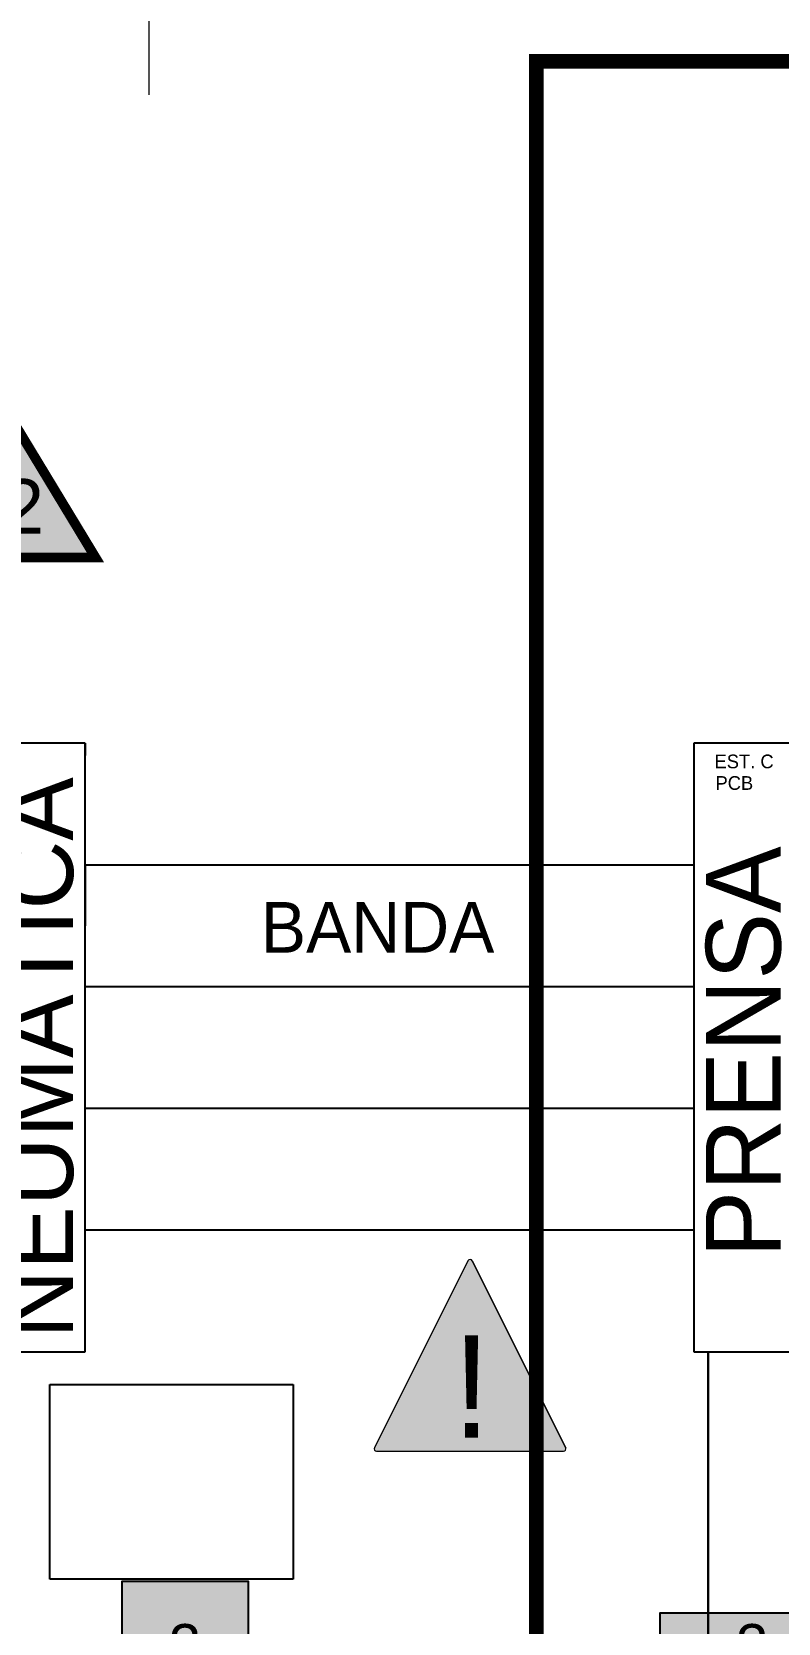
# Model space of a CAD drawing. Header units: metres. Extents: x 151 to 270, y 180 to 223.
# Drawn here: x 171.92 to 174.99, y 202.99 to 209.53 of the extents above; entities that cross this region are included whole.
import ezdxf
from ezdxf.enums import TextEntityAlignment as Align

# ---------------------------------------------------------------- set-up
doc = ezdxf.new("R2010")
doc.units = ezdxf.units.M
doc.linetypes.add('AM_ISO02W050x2', pattern=[3.75, 3, -0.75])
doc.linetypes.add('DASHED', pattern=[1.524, 1.27, -0.254])
for name, color, linetype in [('1-AREA DE PRODUCCION', 7, 'Continuous'), ('2-SEÑALETICA', 2, 'Continuous'), ('4-DIAGRAMA DE RECORRIDO', 4, 'Continuous')]:
    doc.layers.add(name, color=color, linetype=linetype)
doc.styles.add('SEN-ARIAL', font='arial.ttf')

# ---------------------------------------------------------------- blocks, each defined once
blk = doc.blocks.new('SEÑ_ADVERTENCIA')
at = {"true_color": 0xffd100}
blk.add_hatch(color=2, dxfattribs=at).paths.add_polyline_path([(0, 0.3675), (0.4025, -0.2975), (-0.4025, -0.2975)])
at = {"color": 250, "const_width": 0.04}
blk.add_lwpolyline([(0, 0.3675), (0.4025, -0.2975), (-0.4025, -0.2975)], close=True, dxfattribs=at)
at = {"color": 250, "style": 'SEN-ARIAL'}
blk.add_attdef('CODIGO', text='', height=0.224, dxfattribs=at).set_placement((0, -0.0875), align=Align.MIDDLE_CENTER)
at = {"style": 'SEN-ARIAL', "flags": 1}
for tag, p in [('DESCRIPCION', (0, -0.55)), ('NOM', (0, -0.75))]:
    blk.add_attdef(tag, p, '', height=0.1, dxfattribs=at)
blk = doc.blocks.new('DR_INSPECCION')
at = {"true_color": 0x968cf0}
blk.add_hatch(color=7, dxfattribs=at).paths.add_polyline_path([(-0.26, -0.26), (0.26, -0.26), (0.26, 0.26), (-0.26, 0.26)])
at = {"color": 7}
blk.add_lwpolyline([(-0.26, -0.26), (0.26, -0.26), (0.26, 0.26), (-0.26, 0.26)], close=True, dxfattribs=at)
at = {"color": 250, "style": 'SEN-ARIAL'}
blk.add_attdef('NUM', text='', height=0.17, dxfattribs=at).set_placement((0, 0), align=Align.MIDDLE_CENTER)
at = {"style": 'SEN-ARIAL', "flags": 1}
blk.add_attdef('ACTIVIDAD', (0, -0.45), '', height=0.1, dxfattribs=at)
blk = doc.blocks.new('DR_TRANSPORTE')
at = {"true_color": 0x9bc8f0}
blk.add_hatch(color=7, dxfattribs=at).paths.add_polyline_path([(-0.5, -0.13), (0.12, -0.13), (0.12, -0.27), (0.5, 0), (0.12, 0.27), (0.12, 0.13), (-0.5, 0.13)])
at = {"color": 7}
blk.add_lwpolyline([(-0.5, -0.13), (0.12, -0.13), (0.12, -0.27), (0.5, 0), (0.12, 0.27), (0.12, 0.13), (-0.5, 0.13)], close=True, dxfattribs=at)
at = {"color": 250, "style": 'SEN-ARIAL'}
blk.add_attdef('NUM', text='', height=0.17, dxfattribs=at).set_placement((-0.12, 0), align=Align.MIDDLE_CENTER)
at = {"style": 'SEN-ARIAL', "flags": 1}
blk.add_attdef('ACTIVIDAD', (0, -0.45), '', height=0.1, dxfattribs=at)

msp = doc.modelspace()

# ---------------------------------------------------------------- hatches: boundary and pattern name
at = {"layer": '2-SEÑALETICA', "linetype": 'ByBlock', "lineweight": 15}
h = msp.add_hatch(color=2, dxfattribs=at)
h.paths.add_polyline_path([(174.1046, 203.6948, 0.557537), (174.1136, 203.7093), (173.7297, 204.4769, 0.618034), (173.7118, 204.4769), (173.5582, 204.1697), (173.328, 203.7093, 0.557537), (173.337, 203.6948)])
h.paths.add_polyline_path([(174.115, 203.9563), (174.115, 204.3004), (174.4496, 204.3004), (174.4496, 203.9563)], flags=9)

# ---------------------------------------------------------------- linework, layer by layer
at = {"layer": '1-AREA DE PRODUCCION', "color": 0}
for p, q in [((172.1401, 206.6037), (170.5401, 206.6037)), ((172.1401, 206.6037), (172.1401, 206.5537)), ((172.1401, 204.1037), (172.1401, 206.6037)), ((174.6401, 206.6037), (174.6401, 204.1037)), ((176.2401, 206.6037), (174.6401, 206.6037)), ((172.1401, 206.1037), (172.1401, 205.8537)), ((172.1401, 204.6037), (172.1401, 206.1037)), ((172.1401, 206.1037), (174.6401, 206.1037)), ((174.6401, 206.1037), (174.6401, 204.6037)), ((172.1401, 205.6037), (174.6401, 205.6037)), ((172.1401, 205.1037), (174.6401, 205.1037)), ((172.1401, 204.1037), (172.1401, 204.6037)), ((174.6401, 204.6037), (172.1401, 204.6037)), ((170.5401, 204.1037), (172.1401, 204.1037)), ((174.6401, 204.1037), (176.2401, 204.1037))]:
    msp.add_line(p, q, dxfattribs=at)
at = {"layer": '1-AREA DE PRODUCCION', "color": 2}
for p, q in [((174.6988, 204.1037), (174.6988, 201.5657)), ((174.6988, 201.5657), (174.6988, 204.1037))]:
    msp.add_line(p, q, dxfattribs=at)
at = {"layer": '1-AREA DE PRODUCCION', "color": 1}
for p, q in [((171.9942, 203.1692), (171.9942, 203.9692)), ((171.9942, 203.9692), (172.9942, 203.9692)), ((172.9942, 203.9692), (172.9942, 203.1692)), ((172.9942, 203.1692), (171.9942, 203.1692))]:
    msp.add_line(p, q, dxfattribs=at)
at = {"layer": '2-SEÑALETICA', "color": 3, "linetype": 'AM_ISO02W050x2', "lineweight": 18}
msp.add_line((172.402, 209.2679), (172.402, 214.9662), dxfattribs=at)
at = {"layer": '2-SEÑALETICA', "color": 0, "linetype": 'ByBlock', "lineweight": 15}
for p, q in [((173.7118, 204.4769), (173.328, 203.7093)), ((173.7297, 204.4769), (174.1136, 203.7093)), ((173.337, 203.6948), (174.1046, 203.6948))]:
    msp.add_line(p, q, dxfattribs=at)
at = {"layer": '2-SEÑALETICA', "color": 6, "linetype": 'DASHED', "const_width": 0.06}
msp.add_lwpolyline([(173.9933, 209.4044), (178.7006, 209.4044), (178.7006, 200.8453), (173.9933, 200.8453)], close=True, dxfattribs=at)
at = {"layer": '2-SEÑALETICA', "color": 0, "linetype": 'ByBlock', "lineweight": 15}
msp.add_lwpolyline([(174.1136, 203.7093), (173.7297, 204.4769, 0.618034), (173.7118, 204.4769), (173.328, 203.7093, 0.557537), (173.337, 203.6948), (174.1046, 203.6948, 0.557537)], format="xyb", close=True, dxfattribs=at)
msp.add_arc((174.1046, 203.7048), 0.01, 270, 26.56505, dxfattribs=at)

# ---------------------------------------------------------------- block references
at = {"layer": '2-SEÑALETICA'}
msp.add_blockref('SEÑ_ADVERTENCIA', (171.7796, 207.6638), dxfattribs=at).add_auto_attribs({'CODIGO': 'A2'})
at = {"layer": '4-DIAGRAMA DE RECORRIDO'}
for name, p in [('DR_INSPECCION', (172.55, 202.9)), ('DR_TRANSPORTE', (175, 202.9))]:
    msp.add_blockref(name, p, dxfattribs=at).add_auto_attribs({'NUM': '3'})

# ---------------------------------------------------------------- texts
at = {"layer": '1-AREA DE PRODUCCION', "color": 0}
for s, p in [('EST. C', (174.725, 206.5006)), ('PCB', (174.729, 206.412))]:
    msp.add_text(s, height=0.05637, dxfattribs=at).set_placement(p)
for s, height, rotation, p in [('NEUMÁTICA', 0.2929, 90, (172.0898, 204.1576)), ('PRENSA ', 0.30727, 90, (174.9968, 204.4905)), ('BANDA ', 0.20822, 360, (172.8613, 205.7431))]:
    msp.add_text(s, height=height, rotation=rotation, dxfattribs=at).set_placement(p)
at = {"layer": '2-SEÑALETICA', "color": 18, "linetype": 'ByBlock', "lineweight": 15, "true_color": 0x000000}
msp.add_text('!', height=0.4213, dxfattribs=at).set_placement((173.6486, 203.7502))

doc.saveas('drawing.dxf')
